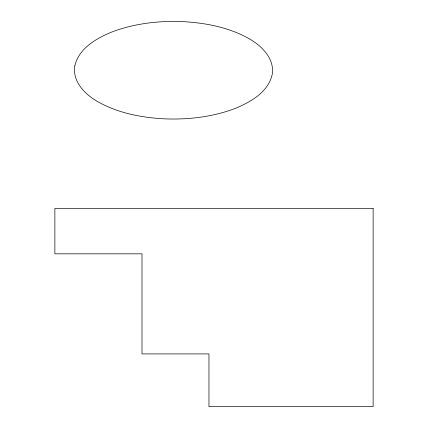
<?xml version="1.0" encoding="UTF-8"?>
<svg xmlns="http://www.w3.org/2000/svg" width="428" height="428" viewBox="0 0 428 428"><rect width="100%" height="100%" fill="white"/><g stroke="black" fill="none" stroke-linecap="round" stroke-linejoin="round"><path stroke-width="0.64" d="M74.852 65.842C72.177 81.117 84.487 93.828 96.605 101.003C117.144 112.992 141.101 117.604 164.609 118.861C188.753 119.787 213.321 116.919 235.946 108.134C251.14 101.778 268.206 91.924 272.165 74.616C274.835 59.342 262.53 46.625 250.412 39.451C229.873 27.467 205.911 22.85 182.408 21.598C158.264 20.667 133.697 23.535 111.071 32.319C95.877 38.675 78.811 48.535 74.852 65.842M373.13 208.452L54.87 208.452L54.87 253.831L142.005 253.831L142.005 353.919L208.96 353.919L208.96 406.6L373.13 406.6L373.13 208.452"/></g></svg>
